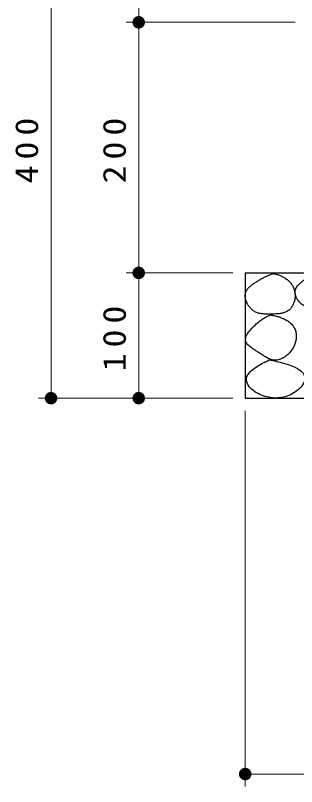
# Model space of a CAD drawing. Units: millimetres on the paper, scale 1:10. Extents: x -365 to 0, y 0 to 257.
# Drawn here: x -163.8 to -141.3, y 61.3 to 122.8 of the extents above; entities that cross this region are included whole.
import ezdxf

# ---------------------------------------------------------------- set-up
doc = ezdxf.new("R2010")
doc.units = ezdxf.units.MM
doc.layers.add('LY_1', color=7, linetype='Continuous', lineweight=25)
doc.styles.add('ＭＳ ゴシック', font='')
doc.styles.get('ＭＳ ゴシック').set_extended_font_data('MS Gothic')

# ---------------------------------------------------------------- blocks, each defined once
blk = doc.blocks.new('filled_dot')
at = {"color": 0, "linetype": 'Continuous', "lineweight": -2, "const_width": 1.25}
blk.add_lwpolyline([(-0.625, 0, 1), (0.625, 0, 1)], format="xyb", close=True, dxfattribs=at)

msp = doc.modelspace()

# ---------------------------------------------------------------- linework, layer by layer
at = {"layer": 'LY_1', "lineweight": 13}
for p, q in [((-160.939, 92.254), (-160.939, 132.254)), ((-153.939, 122.254), (-153.939, 132.254)), ((-141.439, 122.254), (-154.939, 122.254)), ((-153.939, 102.254), (-153.939, 122.254)), ((-146.439, 102.254), (-154.939, 102.254)), ((-153.939, 92.254), (-153.939, 102.254)), ((-146.439, 92.254), (-161.939, 92.254)), ((-145.439, 91.254), (-145.439, 61.254)), ((-100.439, 62.254), (-145.439, 62.254))]:
    msp.add_line(p, q, dxfattribs=at)
at = {"layer": 'LY_1'}
for p, q in [((-145.439, 102.254), (-100.439, 102.254)), ((-145.439, 102.254), (-145.439, 92.254)), ((-145.439, 92.254), (-100.439, 92.254))]:
    msp.add_line(p, q, dxfattribs=at)
for points, knots in [([(-143.194, 102.194), (-143.285, 102.166), (-143.375, 102.138), (-143.464, 102.105), (-143.552, 102.072), (-143.639, 102.035), (-143.725, 101.996), (-143.811, 101.956), (-143.896, 101.914), (-143.98, 101.87), (-144.063, 101.826), (-144.146, 101.779), (-144.228, 101.732), (-144.31, 101.685), (-144.391, 101.636), (-144.471, 101.586), (-144.552, 101.537), (-144.633, 101.488), (-144.711, 101.435), (-144.79, 101.382), (-144.868, 101.328), (-144.942, 101.269), (-145.015, 101.21), (-145.089, 101.149), (-145.153, 101.08), (-145.216, 101.01), (-145.279, 100.936), (-145.324, 100.854), (-145.369, 100.773), (-145.406, 100.681), (-145.424, 100.59), (-145.442, 100.499), (-145.441, 100.401), (-145.432, 100.307), (-145.423, 100.214), (-145.399, 100.12), (-145.37, 100.031), (-145.341, 99.942), (-145.301, 99.854), (-145.256, 99.771), (-145.212, 99.688), (-145.159, 99.608), (-145.101, 99.534), (-145.043, 99.46), (-144.978, 99.389), (-144.908, 99.327), (-144.837, 99.265), (-144.759, 99.208), (-144.677, 99.163), (-144.595, 99.117), (-144.506, 99.081), (-144.416, 99.052), (-144.326, 99.023), (-144.233, 99.005), (-144.139, 98.99), (-144.046, 98.976), (-143.951, 98.969), (-143.857, 98.964), (-143.762, 98.959), (-143.668, 98.959), (-143.573, 98.959), (-143.479, 98.959), (-143.384, 98.961), (-143.289, 98.964), (-143.195, 98.966), (-143.1, 98.968), (-143.006, 98.974), (-142.911, 98.98), (-142.817, 98.986), (-142.723, 98.999), (-142.629, 99.011), (-142.535, 99.026), (-142.444, 99.05), (-142.353, 99.074), (-142.261, 99.103), (-142.177, 99.144), (-142.093, 99.185), (-142.01, 99.236), (-141.938, 99.296), (-141.866, 99.356), (-141.802, 99.429), (-141.746, 99.504), (-141.69, 99.58), (-141.643, 99.664), (-141.604, 99.749), (-141.564, 99.835), (-141.532, 99.925), (-141.508, 100.016), (-141.483, 100.107), (-141.466, 100.201), (-141.458, 100.295), (-141.45, 100.389), (-141.449, 100.485), (-141.458, 100.579), (-141.467, 100.672), (-141.484, 100.767), (-141.51, 100.857), (-141.535, 100.948), (-141.569, 101.037), (-141.61, 101.122), (-141.651, 101.207), (-141.7, 101.289), (-141.755, 101.366), (-141.809, 101.443), (-141.872, 101.515), (-141.938, 101.582), (-142.005, 101.649), (-142.078, 101.71), (-142.154, 101.766), (-142.229, 101.823), (-142.31, 101.873), (-142.393, 101.919), (-142.475, 101.965), (-142.562, 102.005), (-142.649, 102.041), (-142.736, 102.076), (-142.826, 102.107), (-142.917, 102.133), (-143.008, 102.158), (-143.101, 102.176), (-143.194, 102.194)], [0, 0, 0, 0, 1, 1, 1, 2, 2, 2, 3, 3, 3, 4, 4, 4, 5, 5, 5, 6, 6, 6, 7, 7, 7, 8, 8, 8, 9, 9, 9, 10, 10, 10, 11, 11, 11, 12, 12, 12, 13, 13, 13, 14, 14, 14, 15, 15, 15, 16, 16, 16, 17, 17, 17, 18, 18, 18, 19, 19, 19, 20, 20, 20, 21, 21, 21, 22, 22, 22, 23, 23, 23, 24, 24, 24, 25, 25, 25, 26, 26, 26, 27, 27, 27, 28, 28, 28, 29, 29, 29, 30, 30, 30, 31, 31, 31, 32, 32, 32, 33, 33, 33, 34, 34, 34, 35, 35, 35, 36, 36, 36, 37, 37, 37, 38, 38, 38, 39, 39, 39, 40, 40, 40, 40]), ([(-139.252, 102.203), (-139.358, 102.195), (-139.464, 102.186), (-139.568, 102.169), (-139.673, 102.151), (-139.777, 102.127), (-139.878, 102.097), (-139.98, 102.067), (-140.08, 102.03), (-140.178, 101.99), (-140.276, 101.949), (-140.372, 101.903), (-140.466, 101.853), (-140.559, 101.803), (-140.651, 101.749), (-140.74, 101.69), (-140.828, 101.631), (-140.914, 101.569), (-140.994, 101.499), (-141.074, 101.43), (-141.153, 101.357), (-141.22, 101.275), (-141.286, 101.193), (-141.351, 101.104), (-141.393, 101.008), (-141.434, 100.913), (-141.465, 100.804), (-141.468, 100.701), (-141.471, 100.598), (-141.445, 100.488), (-141.41, 100.39), (-141.375, 100.292), (-141.319, 100.197), (-141.259, 100.11), (-141.2, 100.023), (-141.129, 99.942), (-141.054, 99.868), (-140.978, 99.794), (-140.895, 99.725), (-140.808, 99.665), (-140.721, 99.605), (-140.627, 99.553), (-140.532, 99.507), (-140.437, 99.462), (-140.336, 99.424), (-140.236, 99.391), (-140.135, 99.358), (-140.031, 99.333), (-139.928, 99.311), (-139.824, 99.288), (-139.719, 99.272), (-139.614, 99.257), (-139.509, 99.242), (-139.403, 99.232), (-139.297, 99.222), (-139.191, 99.212), (-139.085, 99.204), (-138.979, 99.198), (-138.873, 99.191), (-138.767, 99.184), (-138.661, 99.182), (-138.555, 99.181), (-138.449, 99.18), (-138.343, 99.187), (-138.237, 99.193), (-138.131, 99.203), (-138.026, 99.221), (-137.922, 99.238), (-137.817, 99.262), (-137.716, 99.292), (-137.614, 99.322), (-137.514, 99.36), (-137.417, 99.402), (-137.32, 99.445), (-137.225, 99.494), (-137.134, 99.548), (-137.044, 99.603), (-136.954, 99.662), (-136.873, 99.73), (-136.791, 99.797), (-136.711, 99.87), (-136.646, 99.952), (-136.581, 100.035), (-136.516, 100.127), (-136.483, 100.224), (-136.45, 100.322), (-136.435, 100.435), (-136.445, 100.537), (-136.455, 100.64), (-136.498, 100.744), (-136.543, 100.839), (-136.588, 100.934), (-136.651, 101.022), (-136.715, 101.106), (-136.779, 101.19), (-136.852, 101.269), (-136.928, 101.343), (-137.003, 101.418), (-137.083, 101.488), (-137.166, 101.554), (-137.25, 101.62), (-137.337, 101.681), (-137.427, 101.737), (-137.516, 101.794), (-137.61, 101.845), (-137.705, 101.891), (-137.801, 101.937), (-137.899, 101.978), (-137.999, 102.014), (-138.099, 102.05), (-138.201, 102.08), (-138.304, 102.106), (-138.407, 102.131), (-138.512, 102.151), (-138.617, 102.167), (-138.721, 102.183), (-138.827, 102.193), (-138.933, 102.199), (-139.039, 102.205), (-139.146, 102.204), (-139.252, 102.203)], [0, 0, 0, 0, 1, 1, 1, 2, 2, 2, 3, 3, 3, 4, 4, 4, 5, 5, 5, 6, 6, 6, 7, 7, 7, 8, 8, 8, 9, 9, 9, 10, 10, 10, 11, 11, 11, 12, 12, 12, 13, 13, 13, 14, 14, 14, 15, 15, 15, 16, 16, 16, 17, 17, 17, 18, 18, 18, 19, 19, 19, 20, 20, 20, 21, 21, 21, 22, 22, 22, 23, 23, 23, 24, 24, 24, 25, 25, 25, 26, 26, 26, 27, 27, 27, 28, 28, 28, 29, 29, 29, 30, 30, 30, 31, 31, 31, 32, 32, 32, 33, 33, 33, 34, 34, 34, 35, 35, 35, 36, 36, 36, 37, 37, 37, 38, 38, 38, 39, 39, 39, 40, 40, 40, 40]), ([(-143.448, 98.899), (-143.549, 98.853), (-143.65, 98.808), (-143.747, 98.755), (-143.844, 98.702), (-143.939, 98.644), (-144.031, 98.583), (-144.123, 98.522), (-144.212, 98.456), (-144.3, 98.388), (-144.387, 98.32), (-144.472, 98.249), (-144.555, 98.176), (-144.639, 98.103), (-144.721, 98.029), (-144.8, 97.951), (-144.879, 97.873), (-144.957, 97.794), (-145.029, 97.71), (-145.101, 97.627), (-145.173, 97.541), (-145.232, 97.448), (-145.291, 97.355), (-145.353, 97.256), (-145.383, 97.153), (-145.412, 97.049), (-145.432, 96.928), (-145.409, 96.826), (-145.386, 96.724), (-145.315, 96.625), (-145.247, 96.54), (-145.179, 96.456), (-145.086, 96.387), (-144.999, 96.319), (-144.913, 96.251), (-144.818, 96.192), (-144.726, 96.13), (-144.634, 96.069), (-144.539, 96.012), (-144.446, 95.952), (-144.353, 95.891), (-144.261, 95.83), (-144.168, 95.769), (-144.076, 95.709), (-143.984, 95.646), (-143.89, 95.589), (-143.795, 95.532), (-143.7, 95.473), (-143.599, 95.428), (-143.499, 95.382), (-143.394, 95.338), (-143.287, 95.315), (-143.18, 95.292), (-143.066, 95.283), (-142.957, 95.291), (-142.849, 95.3), (-142.738, 95.329), (-142.635, 95.366), (-142.531, 95.402), (-142.431, 95.454), (-142.337, 95.512), (-142.243, 95.569), (-142.153, 95.637), (-142.07, 95.709), (-141.987, 95.782), (-141.909, 95.862), (-141.838, 95.947), (-141.768, 96.032), (-141.703, 96.123), (-141.647, 96.218), (-141.591, 96.313), (-141.542, 96.413), (-141.502, 96.516), (-141.462, 96.619), (-141.429, 96.726), (-141.407, 96.834), (-141.385, 96.942), (-141.371, 97.054), (-141.368, 97.164), (-141.366, 97.274), (-141.373, 97.387), (-141.394, 97.494), (-141.415, 97.602), (-141.447, 97.711), (-141.494, 97.81), (-141.54, 97.91), (-141.603, 98.004), (-141.672, 98.089), (-141.742, 98.174), (-141.825, 98.25), (-141.911, 98.319), (-141.997, 98.389), (-142.092, 98.449), (-142.187, 98.504), (-142.283, 98.558), (-142.384, 98.606), (-142.486, 98.649), (-142.588, 98.691), (-142.693, 98.728), (-142.799, 98.761), (-142.904, 98.793), (-143.012, 98.82), (-143.12, 98.844), (-143.228, 98.867), (-143.338, 98.883), (-143.448, 98.899)], [0, 0, 0, 0, 1, 1, 1, 2, 2, 2, 3, 3, 3, 4, 4, 4, 5, 5, 5, 6, 6, 6, 7, 7, 7, 8, 8, 8, 9, 9, 9, 10, 10, 10, 11, 11, 11, 12, 12, 12, 13, 13, 13, 14, 14, 14, 15, 15, 15, 16, 16, 16, 17, 17, 17, 18, 18, 18, 19, 19, 19, 20, 20, 20, 21, 21, 21, 22, 22, 22, 23, 23, 23, 24, 24, 24, 25, 25, 25, 26, 26, 26, 27, 27, 27, 28, 28, 28, 29, 29, 29, 30, 30, 30, 31, 31, 31, 32, 32, 32, 33, 33, 33, 34, 34, 34, 35, 35, 35, 35]), ([(-143.53, 95.306), (-143.709, 95.22), (-143.889, 95.135), (-144.063, 95.039), (-144.238, 94.943), (-144.413, 94.845), (-144.575, 94.731), (-144.737, 94.617), (-144.91, 94.502), (-145.037, 94.355), (-145.164, 94.208), (-145.311, 94.027), (-145.338, 93.849), (-145.366, 93.67), (-145.293, 93.448), (-145.202, 93.283), (-145.11, 93.118), (-144.942, 92.978), (-144.788, 92.857), (-144.633, 92.735), (-144.453, 92.638), (-144.274, 92.555), (-144.095, 92.471), (-143.903, 92.405), (-143.711, 92.358), (-143.519, 92.31), (-143.319, 92.277), (-143.122, 92.268), (-142.925, 92.259), (-142.722, 92.269), (-142.527, 92.303), (-142.333, 92.337), (-142.138, 92.397), (-141.956, 92.472), (-141.774, 92.548), (-141.594, 92.645), (-141.433, 92.758), (-141.271, 92.871), (-141.11, 93.001), (-140.986, 93.152), (-140.863, 93.303), (-140.724, 93.486), (-140.693, 93.666), (-140.662, 93.846), (-140.706, 94.074), (-140.8, 94.231), (-140.894, 94.389), (-141.09, 94.505), (-141.256, 94.61), (-141.422, 94.715), (-141.612, 94.788), (-141.797, 94.861), (-141.982, 94.934), (-142.173, 94.991), (-142.365, 95.046), (-142.556, 95.101), (-142.75, 95.147), (-142.944, 95.191), (-143.138, 95.234), (-143.334, 95.27), (-143.53, 95.306)], [0, 0, 0, 0, 1, 1, 1, 2, 2, 2, 3, 3, 3, 4, 4, 4, 5, 5, 5, 6, 6, 6, 7, 7, 7, 8, 8, 8, 9, 9, 9, 10, 10, 10, 11, 11, 11, 12, 12, 12, 13, 13, 13, 14, 14, 14, 15, 15, 15, 16, 16, 16, 17, 17, 17, 18, 18, 18, 19, 19, 19, 20, 20, 20, 20])]:
    msp.add_open_spline(points, degree=3, knots=knots, dxfattribs=at)

# ---------------------------------------------------------------- block references
at = {"layer": 'LY_1', "lineweight": 13, "xscale": 0.4, "yscale": 0.4}
for p, rotation in [((-153.939, 122.254), 90), ((-153.939, 122.254), 270), ((-153.939, 102.254), 90), ((-153.939, 102.254), 270), ((-160.939, 92.254), 90), ((-153.939, 92.254), 90)]:
    msp.add_blockref('filled_dot', p, dxfattribs=dict(at, rotation=rotation))
msp.add_blockref('filled_dot', (-145.439, 62.254), dxfattribs=at)

# ---------------------------------------------------------------- texts
at = {"layer": 'LY_1', "char_height": 1.833, "attachment_point": 8, "rotation": 90, "style": 'ＭＳ ゴシック'}
for s, insert in [('\\T1.33;\\W1.15;400', (-161.939, 112.254)), ('\\T1.33;\\W1.15;200', (-154.939, 112.254)), ('\\T1.33;\\W1.15;100', (-154.939, 97.254))]:
    msp.add_mtext(s, dxfattribs=dict(at, insert=insert))

doc.saveas('drawing.dxf')
